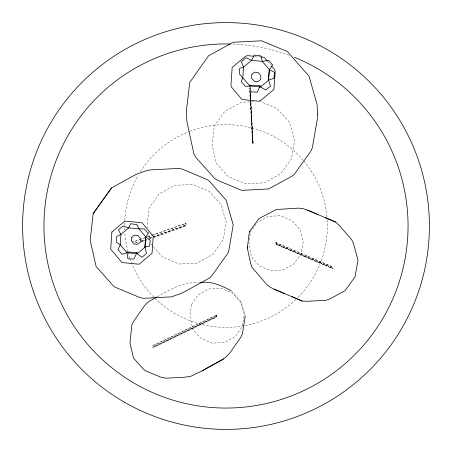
<?xml version="1.0" encoding="UTF-8"?>
<svg xmlns="http://www.w3.org/2000/svg" width="452" height="452" viewBox="0 0 452 452"><rect width="100%" height="100%" fill="white"/><g stroke="black" fill="none" stroke-linecap="round" stroke-linejoin="round"><path stroke-width="0.34" stroke-dasharray="2.26 1.69" d="M216.463 314.677L216.615 317.151L152.866 347.724L216.468 316.524M185.806 222.52L185.597 224.333L186.004 226.119L152.878 237.842M252.9 140.363L252.679 142.244L253.097 144.086L250.781 99.971M276.093 242.046L276.2 244.526L333.192 268.77L275.827 243.91M256.165 224.028L250.419 232.017L248.854 244.555L251.504 256.872L259.301 265.799L270.629 270.59L282.935 269.94L293.794 263.991L301.043 253.911L303.258 241.701L299.992 229.78L291.89 220.508L280.568 215.717L268.256 216.361L257.397 222.316M157.375 296.704C170.116 289.653 183.365 281.483 198.575 282.867M215.915 315.456L216.429 315.31A0.627 0.616 59.9 0 1 216.502 316.524L152.765 347.079L216.502 316.524M184.998 223.655L185.749 223.441A0.904 0.904 62.2 0 1 185.851 225.209L148.183 239.227M275.528 242.831L276.048 242.684L332.762 266.94L275.771 242.696M252.052 141.544L252.837 141.318A0.944 0.938 -3 0 1 252.934 143.143L252.131 143.007M216.152 315.327L152.403 345.893L216.429 315.31M140.922 241.927L147.522 239.47M135.487 243.006L138.114 242.069L135.504 243.006M141.403 240.899L144.691 239.729M149.29 238.097L152.578 236.927M153.234 236.69L185.851 225.209L149.414 238.085M144.934 237.769L132.346 242.227L139.6 239.673M147.584 236.831L151.561 235.424M152.222 235.187L185.348 223.463M141.47 240.899L146.764 239.023M140.951 242.063L152.217 238.08M140.261 239.441L144.877 237.82M147.51 236.893L151.465 235.498M152.126 235.266L185.749 223.441M253.679 101.706L241.221 102.361L224.808 111.305L214.327 125.888L212.107 144.713L216.282 163.206L228.232 176.608L245.487 183.789L264.171 182.811L280.585 173.862L291.472 158.72L294.681 140.386L289.574 122.481L277.161 108.565L259.906 101.384M254.561 56.347L260.019 56.901M185.077 225.073L185.45 225.226M275.573 243.803L333.096 268.126L276.099 243.899A0.627 0.621 -62 0 0 276.048 242.684M231.43 291.031L241.131 301.913L245.035 315.242M151.064 244.136L152.906 246.204M153.369 246.724L162.567 257.092L179.139 264.036L197.049 263.098L212.756 254.459L223.147 239.831L226.164 222.113L221.209 204.812L209.265 191.36L192.693 184.41L174.783 185.348L159.07 193.987L149.07 208.073L147.002 226.266L147.312 227.638M267.703 61.54L271.29 65.766M148.25 231.763L149.974 239.323M249.747 89.519L249.662 88.117L250.222 99.327M249.786 90.219L250.335 99.321M250.374 100.022L252.837 141.318M250.414 92.971L250.747 99.27M250.227 91.298L252.934 143.143L250.741 99.915M250.255 100.028L252.419 141.34M250.397 92.942L250.707 99.22M250.188 91.304L252.515 143.165M327.18 219.745A101.372 101.372 0 0 1 297.682 297.682M295.693 299.614A101.372 101.372 0 0 1 244.775 325.621M244.086 325.745A101.372 101.372 0 0 1 154.318 297.682M153.833 297.19A101.372 101.372 0 0 1 130.108 258.889M129.888 258.228A101.372 101.372 0 0 1 128.08 252.239M127.905 251.572A101.372 101.372 0 0 1 124.865 232.949M124.712 230.164A101.372 101.372 0 0 1 124.628 226M124.628 225.311A101.372 101.372 0 0 1 124.741 221.141M124.78 220.446A101.372 101.372 0 0 1 138.21 175.314M140.363 171.754A101.372 101.372 0 0 1 189.162 131.56M189.817 131.306A101.372 101.372 0 0 1 303.343 160.466M303.789 161.002A101.372 101.372 0 0 1 327.135 219.05M232.961 44.076A182.054 182.054 0 0 1 289.11 55.234M191.365 304.614L190.038 317.14L192.919 329.44L200.869 338.362L212.265 343.147L224.542 342.503L235.266 336.559L242.317 326.491L244.295 314.298L240.809 302.382L232.548 293.122L221.152 288.336L208.875 288.981L198.151 294.924L191.365 304.614"/><path stroke-width="0.68" d="M249.357 231.859L258.81 218.717L276.319 209.502L298.586 208.123L303.139 208.654L307.575 210.169L335.729 222.101L339.537 225.757L351.746 239.741L353.566 243.848L358.035 260.149L355.006 276.844L345.091 290.625L330.248 298.761L326.033 300.297L307.473 301.269L302.202 301.06L274.048 289.127L269.878 286.98L266.335 284.071L251.922 267.211L250.764 264.041L247.329 248.097L247.549 246.283M145.047 247.159L145.753 236.865L148.228 233.571L144.273 228.898L138.99 228.87L128.724 227.864L122.899 226.056L118.362 229.898L120.961 234.435L120.255 244.735L118.074 249.594L122.023 254.267L127.018 252.73L137.284 253.736L141.911 257.312L146.448 253.47L145.047 247.159L137.284 253.736M268.595 80.275L269.341 69.659L272.697 65.122L268.59 60.291L262.318 61.387L251.64 60.308L246.057 57.732L241.334 61.675L243.56 67.054L242.814 77.671L241.289 81.58L245.391 86.417L249.843 85.936L260.522 87.016L265.804 90.027L270.528 86.083L268.595 80.275L260.522 87.016M145.753 236.865L144.832 246.978L149.612 246.137L150.154 240.221L145.753 236.865L138.99 228.87L136.928 224.593L130.521 223.74L128.724 227.864L120.961 234.435L116.656 236.503L116.565 242.312L120.255 244.735L127.018 252.73M269.341 69.659L268.335 80.134L273.912 78.405L274.5 72.275L269.341 69.659L262.318 61.387L260.911 55.89L254.154 55.127L251.64 60.308L243.56 67.054L239.633 68.359L239.617 74.235L249.843 85.936M245.227 315.908L242.419 333.825L240.859 337.209L230.746 351.656L227.571 355.605L223.621 358.911L202.055 370.889L190.535 376.414L184.484 377.217L165.974 378.188L160.731 377.149L145.148 370.606L142.951 368.668L133.521 358.086L130.193 343.876L130.114 341.599L131.888 324.835L134.091 320.604L144.685 305.467L148.923 301.394L156.771 297.043M93.202 213.581L90.174 240.283L96.135 266.51L114.096 286.743L139.08 297.218L143.199 298.337L171.438 296.857L181.02 293.461L184.947 291.529L209.513 278.02L212.254 275.166L228.011 252.984L228.876 250.329L233.204 224.904L226.09 200.078L208.948 180.766L206.954 179.467L181.823 168.935L178.128 168.46L150.115 169.929L145.906 170.879L136.323 174.269L111.559 187.891L93.202 213.581L111.559 187.891M247.329 248.097L249.363 231.729M202.055 370.889L223.621 358.911M199.953 282.794C210.525 280.596 220.197 285.387 229.52 289.755L230.955 290.709M253.877 56.28L247.736 55.658L245.651 56.138L232.175 67.388L230.932 85.1L231.238 86.84L242.006 99.519L258.38 101.175L260.465 100.694L273.94 89.445L275.183 71.732L274.884 69.992L271.742 66.297M260.702 56.969L264.115 57.314L267.256 61.014M307.575 210.169L317.875 214.547M325.429 217.717L335.729 222.101M274.048 289.127L284.348 293.512M291.902 296.676L302.202 301.06M294.365 57.268A182.054 182.054 0 0 1 354.413 355.052A182.054 182.054 0 0 1 56.935 293.529A182.054 182.054 0 0 1 230.17 43.991M317.615 114.791L317.315 119.226L312.298 147.906L310.682 151.488L294.173 174.449L292.116 176.127L268.567 188.964L241.758 190.371L216.994 180.065L214.779 178.613L196.004 157.556L193.987 154.121L186.885 121.644L186.343 111.265L189.744 82.439L208.57 55.754L233.311 42.268L261.488 40.787L287.506 51.618L309.021 76.19L317.072 104.412L317.615 114.791M111.876 232.034L110.695 249.216L121.978 262.55L139.109 264.228L152.058 253.267L153.239 236.085L141.956 222.751L124.825 221.073L111.876 232.034M131.769 237.328L131.515 240.961L134.052 243.956L137.674 244.312L140.233 242.148L140.482 238.515L137.945 235.52L134.323 235.164L131.769 237.328M251.849 74.41L251.589 78.151L254.222 81.253L257.985 81.631L260.646 79.411L260.911 75.665L258.278 72.569L254.51 72.184L251.849 74.41M260.256 85.807L257.199 92.185L251.029 91.841L249.696 85.219L260.256 85.807M137.069 252.504L133.865 259.103L127.927 258.798L126.905 251.984L137.069 252.504M124.3 402.15A203.4 203.4 0 0 0 429.4 226A203.4 203.4 0 0 0 124.3 49.85A203.4 203.4 0 0 0 124.3 402.15"/></g></svg>
